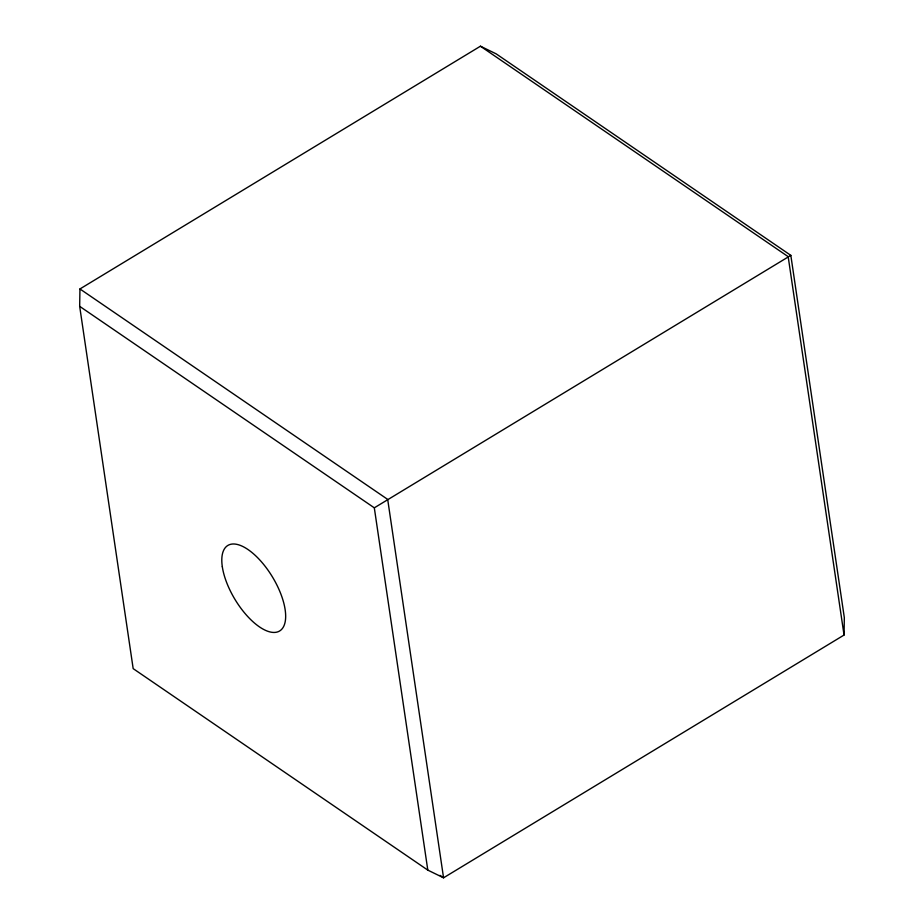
<?xml version="1.0" encoding="UTF-8"?>
<svg xmlns="http://www.w3.org/2000/svg" width="924" height="924" viewBox="0 0 924 924"><rect width="100%" height="100%" fill="white"/><g stroke="black" fill="none" stroke-linecap="round" stroke-linejoin="round"><path stroke-width="1.39" d="M79.672 306.341L79.949 288.958L480.445 46.2L496.188 53.869L790.829 255.37L844.328 617.659L844.051 635.042L443.555 877.8L427.812 870.131L133.172 668.63L79.672 306.341L374.312 507.83L427.812 870.131M374.312 507.83L790.829 255.37M480.445 46.2L788.172 256.653L844.051 635.042M79.949 288.958L387.687 499.399L443.555 877.8L439.997 875.363M222.314 566.735A49.988 21.841 58.8 0 0 274.405 632.443A49.988 21.841 58.8 0 0 264.518 565.511A49.988 21.841 58.8 0 0 222.314 566.735"/></g></svg>
